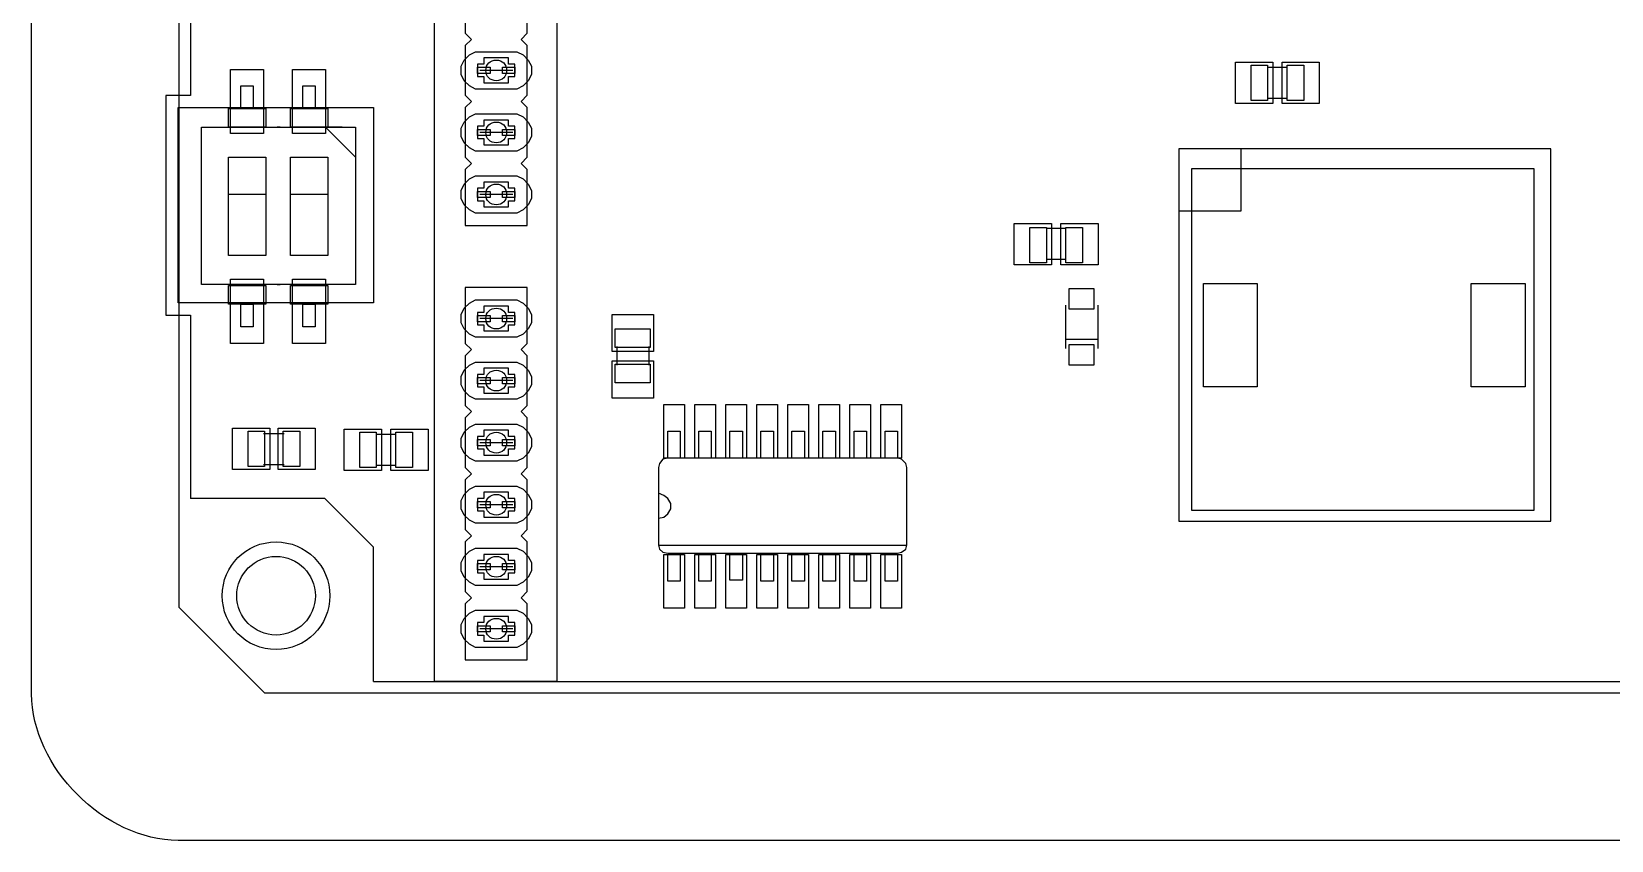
# Model space of a CAD drawing. Extents: x 69 to 170, y 48 to 122.
# Drawn here: x 68.8 to 120.5, y 48 to 74.5 of the extents above; entities that cross this region are included whole.
import ezdxf

# ---------------------------------------------------------------- set-up
doc = ezdxf.new("R2010")
doc.units = 0
for name, color, linetype in [('holes1', 7, 'CONTINUOUS'), ('outline1', 7, 'CONTINUOUS'), ('ref', 7, 'CONTINUOUS'), ('ROB-L-P-2-D', 7, 'CONTINUOUS'), ('ROB-L-P-3--4-D', 7, 'CONTINUOUS'), ('ROB-L-P-5-D', 7, 'CONTINUOUS')]:
    doc.layers.add(name, color=color, linetype=linetype)

msp = doc.modelspace()

# ---------------------------------------------------------------- linework, layer by layer
at = {"layer": 'holes1', "color": 7}
msp.add_line((78.094143, 56.013988), (78.094143, 56.013988), dxfattribs=at)
for points in [[(75.518687, 56.013988), (75.518687, 56.725769), (76.094438, 57.301805), (76.805863, 57.301805)], [(76.805863, 57.301805), (77.517281, 57.301805), (78.094143, 56.725766), (78.094143, 56.013988)], [(76.805863, 54.725059), (76.094438, 54.725059), (75.518687, 55.302212), (75.518687, 56.013988)], [(78.094143, 56.013988), (78.094143, 55.302212), (77.517281, 54.725059), (76.805863, 54.725059)]]:
    msp.add_open_spline(points, degree=3, dxfattribs=at)
at = {"layer": 'outline1', "color": 7}
for p, q in [((68.799987, 52.799999), (68.799987, 87.999999)), ((165.599993, 48), (73.599985, 48))]:
    msp.add_line(p, q, dxfattribs=at)
msp.add_open_spline([(73.599985, 48), (71.199993, 48), (68.799992, 50.400001), (68.799987, 52.799999)], degree=3, dxfattribs=at)
at = {"layer": 'ref', "color": 3}
for p, q in [((73.62315, 113.993013), (73.62315, 55.641364)), ((83.003729, 76.062789), (83.003729, 74.436701)), ((85.035506, 74.436701), (85.035506, 76.062789)), ((83.003729, 74.436701), (83.206576, 74.233854)), ((83.206576, 74.233854), (83.003729, 74.031012)), ((83.003729, 74.031012), (83.003729, 72.404924)), ((84.832664, 74.233854), (85.035506, 74.436701)), ((85.035506, 74.031012), (84.832664, 74.233854)), ((85.035506, 72.404924), (85.035506, 74.031012)), ((82.868127, 73.353016), (82.969552, 73.556966)), ((82.868127, 73.353016), (82.969552, 73.556966)), ((82.969552, 73.556966), (83.139331, 73.725636)), ((82.969552, 73.556966), (83.139331, 73.725636)), ((83.139331, 73.725636), (83.342172, 73.827059)), ((83.139331, 73.725636), (83.342172, 73.827059)), ((83.342172, 73.827059), (84.697062, 73.827059)), ((83.342172, 73.827059), (84.697062, 73.827059)), ((84.425863, 73.624211), (83.613377, 73.624211)), ((83.613377, 73.624211), (83.613377, 73.421364)), ((84.425863, 73.421364), (84.425863, 73.624211)), ((84.697062, 73.827059), (84.899909, 73.725636)), ((84.697062, 73.827059), (84.899909, 73.725636)), ((84.899909, 73.725636), (85.069683, 73.556966)), ((84.899909, 73.725636), (85.069683, 73.556966)), ((85.069683, 73.556966), (85.171108, 73.353016)), ((85.069683, 73.556966), (85.171108, 73.353016)), ((108.233955, 73.488609), (109.453243, 73.488609)), ((108.233955, 72.133725), (108.233955, 73.488609)), ((109.453243, 73.488609), (109.453243, 72.133725)), ((109.758618, 73.488609), (110.977906, 73.488609)), ((109.758618, 72.133725), (109.758618, 73.488609)), ((110.977906, 73.488609), (110.977906, 72.133725)), ((75.316484, 73.251591), (76.400169, 73.251591)), ((75.316484, 71.152563), (75.316484, 73.251591)), ((76.400169, 73.251591), (76.400169, 71.152563)), ((77.348261, 73.251591), (78.431952, 73.251591)), ((77.348261, 71.152563), (77.348261, 73.251591)), ((78.431952, 73.251591), (78.431952, 71.152563)), ((82.868127, 73.08292), (82.868127, 73.353016)), ((82.868127, 73.08292), (82.868127, 73.353016)), ((82.969552, 72.87897), (82.868127, 73.08292)), ((82.969552, 72.87897), (82.868127, 73.08292)), ((83.613377, 73.421364), (83.410529, 73.421364)), ((83.410529, 73.421364), (83.410529, 73.014563)), ((83.410529, 73.319939), (83.816218, 73.319939)), ((83.410529, 73.115988), (83.410529, 73.319939)), ((83.816218, 73.115988), (83.410529, 73.115988)), ((83.410529, 73.014563), (83.613377, 73.014563)), ((84.56146, 73.217413), (83.477775, 73.217413)), ((83.613377, 73.014563), (83.613377, 72.811725)), ((83.816218, 73.319939), (83.816218, 73.115988)), ((84.223016, 73.319939), (84.629817, 73.319939)), ((84.223016, 73.115988), (84.223016, 73.319939)), ((84.629817, 73.115988), (84.223016, 73.115988)), ((84.358618, 73.217413), (84.358618, 73.217413)), ((84.629817, 73.421364), (84.425863, 73.421364)), ((84.425863, 72.811725), (84.425863, 73.014563)), ((84.425863, 73.014563), (84.629817, 73.014563)), ((84.629817, 73.014563), (84.629817, 73.421364)), ((84.629817, 73.319939), (84.629817, 73.115988)), ((85.171108, 73.08292), (85.069683, 72.87897)), ((85.171108, 73.08292), (85.069683, 72.87897)), ((85.171108, 73.353016), (85.171108, 73.08292)), ((85.171108, 73.353016), (85.171108, 73.08292)), ((108.742172, 73.387187), (109.284572, 73.387187)), ((108.742172, 72.236254), (108.742172, 73.387187)), ((109.284572, 73.387187), (109.284572, 72.236254)), ((109.284572, 73.319939), (109.927288, 73.319939)), ((109.927288, 73.387187), (110.469683, 73.387187)), ((109.927288, 72.236254), (109.927288, 73.387187)), ((110.469683, 73.387187), (110.469683, 72.236254)), ((75.654927, 72.7103), (76.060622, 72.7103)), ((75.654927, 71.965058), (75.654927, 72.7103)), ((76.060622, 72.7103), (76.060622, 71.965058)), ((77.68671, 72.7103), (78.093502, 72.7103)), ((77.68671, 71.965058), (77.68671, 72.7103)), ((78.093502, 72.7103), (78.093502, 71.965058)), ((83.139331, 72.7103), (82.969552, 72.87897)), ((83.139331, 72.7103), (82.969552, 72.87897)), ((83.342172, 72.607771), (83.139331, 72.7103)), ((83.342172, 72.607771), (83.139331, 72.7103)), ((84.697062, 72.607771), (83.342172, 72.607771)), ((84.697062, 72.607771), (83.342172, 72.607771)), ((83.613377, 72.811725), (84.425863, 72.811725)), ((84.899909, 72.7103), (84.697062, 72.607771)), ((84.899909, 72.7103), (84.697062, 72.607771)), ((85.069683, 72.87897), (84.899909, 72.7103)), ((85.069683, 72.87897), (84.899909, 72.7103)), ((75.248127, 71.965058), (76.467414, 71.965058)), ((75.248127, 71.35541), (75.248127, 71.965058)), ((76.060622, 71.965058), (75.654927, 71.965058)), ((76.467414, 71.965058), (76.467414, 71.35541)), ((77.279909, 71.965058), (78.499197, 71.965058)), ((77.279909, 71.35541), (77.279909, 71.965058)), ((78.093502, 71.965058), (77.68671, 71.965058)), ((78.499197, 71.965058), (78.499197, 71.35541)), ((83.003729, 72.404924), (83.206576, 72.202077)), ((83.206576, 72.202077), (83.003729, 71.999229)), ((83.003729, 71.999229), (83.003729, 70.373147)), ((84.832664, 72.202077), (85.035506, 72.404924)), ((85.035506, 71.999229), (84.832664, 72.202077)), ((85.035506, 70.373147), (85.035506, 71.999229)), ((109.453243, 72.133725), (108.233955, 72.133725)), ((109.284572, 72.236254), (108.742172, 72.236254)), ((109.284572, 72.303499), (109.927288, 72.303499)), ((110.977906, 72.133725), (109.758618, 72.133725)), ((110.469683, 72.236254), (109.927288, 72.236254)), ((82.868127, 71.32123), (82.969552, 71.52408)), ((82.868127, 71.32123), (82.969552, 71.52408)), ((82.969552, 71.52408), (83.139331, 71.693854)), ((82.969552, 71.52408), (83.139331, 71.693854)), ((83.139331, 71.693854), (83.342172, 71.795276)), ((83.139331, 71.693854), (83.342172, 71.795276)), ((83.342172, 71.795276), (84.697062, 71.795276)), ((83.342172, 71.795276), (84.697062, 71.795276)), ((84.425863, 71.592434), (83.613377, 71.592434)), ((83.613377, 71.592434), (83.613377, 71.389587)), ((84.425863, 71.389587), (84.425863, 71.592434)), ((84.697062, 71.795276), (84.899909, 71.693854)), ((84.697062, 71.795276), (84.899909, 71.693854)), ((84.899909, 71.693854), (85.069683, 71.52408)), ((84.899909, 71.693854), (85.069683, 71.52408)), ((85.069683, 71.52408), (85.171108, 71.32123)), ((85.069683, 71.52408), (85.171108, 71.32123)), ((74.367288, 66.207059), (74.367288, 71.35541)), ((74.367288, 71.35541), (74.808261, 71.35541)), ((74.367288, 71.35541), (79.414215, 71.35541)), ((76.467414, 71.35541), (75.248127, 71.35541)), ((76.400169, 71.152563), (75.316484, 71.152563)), ((76.94146, 71.35541), (76.840043, 71.35541)), ((78.499197, 71.35541), (77.279909, 71.35541)), ((78.431952, 71.152563), (77.348261, 71.152563)), ((78.973243, 71.35541), (78.431952, 71.35541)), ((78.431952, 71.35541), (79.414215, 71.35541)), ((79.414215, 70.373147), (78.431952, 71.35541)), ((79.414215, 71.35541), (79.414215, 66.207059)), ((82.868127, 71.050034), (82.868127, 71.32123)), ((82.868127, 71.050034), (82.868127, 71.32123)), ((82.969552, 70.847187), (82.868127, 71.050034)), ((82.969552, 70.847187), (82.868127, 71.050034)), ((83.613377, 71.389587), (83.410529, 71.389587)), ((83.410529, 71.389587), (83.410529, 70.982789)), ((83.410529, 71.287059), (83.816218, 71.287059)), ((83.410529, 71.084211), (83.410529, 71.287059)), ((83.816218, 71.084211), (83.410529, 71.084211)), ((83.410529, 70.982789), (83.613377, 70.982789)), ((84.56146, 71.185636), (83.477775, 71.185636)), ((83.613377, 70.982789), (83.613377, 70.779939)), ((83.816218, 71.287059), (83.816218, 71.084211)), ((84.223016, 71.287059), (84.629817, 71.287059)), ((84.223016, 71.084211), (84.223016, 71.287059)), ((84.629817, 71.084211), (84.223016, 71.084211)), ((84.358618, 71.185636), (84.358618, 71.185636)), ((84.629817, 71.389587), (84.425863, 71.389587)), ((84.425863, 70.779939), (84.425863, 70.982789)), ((84.425863, 70.982789), (84.629817, 70.982789)), ((84.629817, 70.982789), (84.629817, 71.389587)), ((84.629817, 71.287059), (84.629817, 71.084211)), ((85.171108, 71.050034), (85.069683, 70.847187)), ((85.171108, 71.050034), (85.069683, 70.847187)), ((85.171108, 71.32123), (85.171108, 71.050034)), ((85.171108, 71.32123), (85.171108, 71.050034)), ((83.139331, 70.677413), (82.969552, 70.847187)), ((83.139331, 70.677413), (82.969552, 70.847187)), ((83.342172, 70.575988), (83.139331, 70.677413)), ((83.342172, 70.575988), (83.139331, 70.677413)), ((84.697062, 70.575988), (83.342172, 70.575988)), ((84.697062, 70.575988), (83.342172, 70.575988)), ((83.613377, 70.779939), (84.425863, 70.779939)), ((84.899909, 70.677413), (84.697062, 70.575988)), ((84.899909, 70.677413), (84.697062, 70.575988)), ((85.069683, 70.847187), (84.899909, 70.677413)), ((85.069683, 70.847187), (84.899909, 70.677413)), ((106.371952, 70.644345), (106.371952, 68.612563)), ((108.403729, 70.644345), (106.371952, 70.644345)), ((118.563729, 70.644345), (108.403729, 70.644345)), ((108.403729, 70.644345), (108.403729, 68.612563)), ((118.563729, 58.452563), (118.563729, 70.644345)), ((75.248127, 67.156254), (75.248127, 70.373147)), ((75.248127, 70.373147), (76.467414, 70.373147)), ((75.248127, 70.373147), (76.467414, 70.373147)), ((75.248127, 69.153854), (75.248127, 70.373147)), ((76.467414, 70.373147), (76.467414, 67.156254)), ((76.467414, 70.373147), (76.467414, 69.153854)), ((77.279909, 67.156254), (77.279909, 70.373147)), ((77.279909, 70.373147), (78.499197, 70.373147)), ((77.279909, 70.373147), (78.499197, 70.373147)), ((77.279909, 69.153854), (77.279909, 70.373147)), ((78.499197, 70.373147), (78.499197, 67.156254)), ((78.499197, 70.373147), (78.499197, 69.153854)), ((83.003729, 70.373147), (83.206576, 70.1703)), ((83.206576, 70.1703), (83.003729, 69.966349)), ((83.003729, 69.966349), (83.003729, 68.137413)), ((84.832664, 70.1703), (85.035506, 70.373147)), ((85.035506, 69.966349), (84.832664, 70.1703)), ((85.035506, 68.137413), (85.035506, 69.966349)), ((82.868127, 69.289456), (82.969552, 69.492303)), ((82.868127, 69.289456), (82.969552, 69.492303)), ((82.969552, 69.492303), (83.139331, 69.662077)), ((82.969552, 69.492303), (83.139331, 69.662077)), ((83.139331, 69.662077), (83.342172, 69.763499)), ((83.139331, 69.662077), (83.342172, 69.763499)), ((83.342172, 69.763499), (84.697062, 69.763499)), ((83.342172, 69.763499), (84.697062, 69.763499)), ((83.613377, 69.356701), (83.410529, 69.356701)), ((83.410529, 69.356701), (83.410529, 68.951012)), ((84.425863, 69.560652), (83.613377, 69.560652)), ((83.613377, 69.560652), (83.613377, 69.356701)), ((84.425863, 69.356701), (84.425863, 69.560652)), ((84.629817, 69.356701), (84.425863, 69.356701)), ((84.629817, 68.951012), (84.629817, 69.356701)), ((84.697062, 69.763499), (84.899909, 69.662077)), ((84.697062, 69.763499), (84.899909, 69.662077)), ((84.899909, 69.662077), (85.069683, 69.492303)), ((84.899909, 69.662077), (85.069683, 69.492303)), ((85.069683, 69.492303), (85.171108, 69.289456)), ((85.069683, 69.492303), (85.171108, 69.289456)), ((76.467414, 69.153854), (75.248127, 69.153854)), ((78.499197, 69.153854), (77.279909, 69.153854)), ((82.868127, 69.018257), (82.868127, 69.289456)), ((82.868127, 69.018257), (82.868127, 69.289456)), ((82.969552, 68.81541), (82.868127, 69.018257)), ((82.969552, 68.81541), (82.868127, 69.018257)), ((83.410529, 69.255276), (83.816218, 69.255276)), ((83.410529, 69.052434), (83.410529, 69.255276)), ((83.816218, 69.052434), (83.410529, 69.052434)), ((83.410529, 68.951012), (83.613377, 68.951012)), ((84.56146, 69.153854), (83.477775, 69.153854)), ((83.613377, 68.951012), (83.613377, 68.747059)), ((83.816218, 69.255276), (83.816218, 69.052434)), ((84.223016, 69.255276), (84.629817, 69.255276)), ((84.223016, 69.052434), (84.223016, 69.255276)), ((84.629817, 69.052434), (84.223016, 69.052434)), ((84.358618, 69.153854), (84.358618, 69.153854)), ((84.425863, 68.747059), (84.425863, 68.951012)), ((84.425863, 68.951012), (84.629817, 68.951012)), ((84.629817, 69.255276), (84.629817, 69.052434)), ((85.171108, 69.018257), (85.069683, 68.81541)), ((85.171108, 69.018257), (85.069683, 68.81541)), ((85.171108, 69.289456), (85.171108, 69.018257)), ((85.171108, 69.289456), (85.171108, 69.018257)), ((83.139331, 68.645636), (82.969552, 68.81541)), ((83.139331, 68.645636), (82.969552, 68.81541)), ((83.342172, 68.544211), (83.139331, 68.645636)), ((83.342172, 68.544211), (83.139331, 68.645636)), ((84.697062, 68.544211), (83.342172, 68.544211)), ((84.697062, 68.544211), (83.342172, 68.544211)), ((83.613377, 68.747059), (84.425863, 68.747059)), ((84.899909, 68.645636), (84.697062, 68.544211)), ((84.899909, 68.645636), (84.697062, 68.544211)), ((85.069683, 68.81541), (84.899909, 68.645636)), ((85.069683, 68.81541), (84.899909, 68.645636)), ((106.371952, 68.612563), (106.371952, 58.452563)), ((108.403729, 68.612563), (106.371952, 68.612563)), ((83.003729, 68.137413), (85.035506, 68.137413)), ((100.986576, 68.205768), (102.205863, 68.205768)), ((100.986576, 66.850878), (100.986576, 68.205768)), ((101.494793, 68.070166), (102.037196, 68.070166)), ((101.494793, 66.919229), (101.494793, 68.070166)), ((102.037196, 68.070166), (102.037196, 66.919229)), ((102.679909, 68.035988), (102.037196, 68.035988)), ((102.205863, 68.205768), (102.205863, 66.850878)), ((102.511239, 68.205768), (103.730529, 68.205768)), ((102.511239, 66.850878), (102.511239, 68.205768)), ((102.679909, 68.070166), (103.222304, 68.070166)), ((102.679909, 66.919229), (102.679909, 68.070166)), ((103.222304, 68.070166), (103.222304, 66.919229)), ((103.730529, 68.205768), (103.730529, 66.850878)), ((76.467414, 67.156254), (75.248127, 67.156254)), ((78.499197, 67.156254), (77.279909, 67.156254)), ((102.205863, 66.850878), (100.986576, 66.850878)), ((102.037196, 66.919229), (101.494793, 66.919229)), ((102.679909, 67.020652), (102.037196, 67.020652)), ((103.730529, 66.850878), (102.511239, 66.850878)), ((103.222304, 66.919229), (102.679909, 66.919229)), ((75.316484, 66.376832), (76.400169, 66.376832)), ((75.316484, 64.276701), (75.316484, 66.376832)), ((76.400169, 66.376832), (76.400169, 64.276701)), ((77.348261, 66.376832), (78.431952, 66.376832)), ((77.348261, 64.276701), (77.348261, 66.376832)), ((78.431952, 66.376832), (78.431952, 64.276701)), ((107.184441, 66.24123), (108.946123, 66.24123)), ((107.184441, 62.854563), (107.184441, 66.24123)), ((108.946123, 66.24123), (108.946123, 62.854563)), ((115.956484, 66.24123), (117.717062, 66.24123)), ((115.956484, 62.854563), (115.956484, 66.24123)), ((117.717062, 66.24123), (117.717062, 62.854563)), ((74.808261, 66.207059), (74.367288, 66.207059)), ((79.414215, 66.207059), (74.367288, 66.207059)), ((75.248127, 66.173985), (76.467414, 66.173985)), ((75.248127, 65.564345), (75.248127, 66.173985)), ((76.467414, 66.173985), (76.467414, 65.564345)), ((76.840043, 66.207059), (76.94146, 66.207059)), ((77.279909, 66.173985), (78.499197, 66.173985)), ((77.279909, 65.564345), (77.279909, 66.173985)), ((78.499197, 66.173985), (78.499197, 65.564345)), ((79.414215, 66.207059), (78.973243, 66.207059)), ((85.035506, 66.105636), (83.003729, 66.105636)), ((83.003729, 66.105636), (83.003729, 64.276701)), ((85.035506, 64.276701), (85.035506, 66.105636)), ((102.781334, 66.072563), (103.594927, 66.072563)), ((102.781334, 65.394563), (102.781334, 66.072563)), ((103.594927, 66.072563), (103.594927, 65.394563)), ((76.467414, 65.564345), (75.248127, 65.564345)), ((75.654927, 65.564345), (76.060622, 65.564345)), ((75.654927, 64.819101), (75.654927, 65.564345)), ((76.060622, 65.564345), (76.060622, 64.819101)), ((78.499197, 65.564345), (77.279909, 65.564345)), ((77.68671, 65.564345), (78.093502, 65.564345)), ((77.68671, 64.819101), (77.68671, 65.564345)), ((78.093502, 65.564345), (78.093502, 64.819101)), ((82.868127, 65.225896), (82.969552, 65.428743)), ((82.868127, 65.225896), (82.969552, 65.428743)), ((82.868127, 64.954698), (82.868127, 65.225896)), ((82.868127, 64.954698), (82.868127, 65.225896)), ((82.969552, 65.428743), (83.139331, 65.597413)), ((82.969552, 65.428743), (83.139331, 65.597413)), ((83.139331, 65.597413), (83.342172, 65.699939)), ((83.139331, 65.597413), (83.342172, 65.699939)), ((83.342172, 65.699939), (84.697062, 65.699939)), ((83.342172, 65.699939), (84.697062, 65.699939)), ((83.613377, 65.293147), (83.410529, 65.293147)), ((83.410529, 65.293147), (83.410529, 64.886349)), ((84.425863, 65.495988), (83.613377, 65.495988)), ((83.613377, 65.495988), (83.613377, 65.293147)), ((84.425863, 65.293147), (84.425863, 65.495988)), ((84.629817, 65.293147), (84.425863, 65.293147)), ((84.629817, 64.886349), (84.629817, 65.293147)), ((84.697062, 65.699939), (84.899909, 65.597413)), ((84.697062, 65.699939), (84.899909, 65.597413)), ((84.899909, 65.597413), (85.069683, 65.428743)), ((84.899909, 65.597413), (85.069683, 65.428743)), ((85.069683, 65.428743), (85.171108, 65.225896)), ((85.069683, 65.428743), (85.171108, 65.225896)), ((85.171108, 65.225896), (85.171108, 64.954698)), ((85.171108, 65.225896), (85.171108, 64.954698)), ((87.81253, 65.225896), (89.167414, 65.225896)), ((87.81253, 64.006606), (87.81253, 65.225896)), ((89.167414, 65.225896), (89.167414, 64.006606)), ((102.679909, 64.412303), (102.679909, 65.530166)), ((103.594927, 65.394563), (102.781334, 65.394563)), ((103.730529, 64.412303), (103.730529, 65.530166)), ((76.060622, 64.819101), (75.654927, 64.819101)), ((78.093502, 64.819101), (77.68671, 64.819101)), ((82.969552, 64.750747), (82.868127, 64.954698)), ((82.969552, 64.750747), (82.868127, 64.954698)), ((83.139331, 64.582077), (82.969552, 64.750747)), ((83.139331, 64.582077), (82.969552, 64.750747)), ((83.410529, 65.191725), (83.816218, 65.191725)), ((83.410529, 64.987771), (83.410529, 65.191725)), ((83.816218, 64.987771), (83.410529, 64.987771)), ((83.410529, 64.886349), (83.613377, 64.886349)), ((84.56146, 65.0903), (83.477775, 65.0903)), ((83.613377, 64.886349), (83.613377, 64.683499)), ((83.613377, 64.683499), (84.425863, 64.683499)), ((83.816218, 65.191725), (83.816218, 64.987771)), ((84.223016, 65.191725), (84.629817, 65.191725)), ((84.223016, 64.987771), (84.223016, 65.191725)), ((84.629817, 64.987771), (84.223016, 64.987771)), ((84.358618, 65.0903), (84.358618, 65.0903)), ((84.425863, 64.683499), (84.425863, 64.886349)), ((84.425863, 64.886349), (84.629817, 64.886349)), ((84.629817, 65.191725), (84.629817, 64.987771)), ((85.069683, 64.750747), (84.899909, 64.582077)), ((85.069683, 64.750747), (84.899909, 64.582077)), ((85.171108, 64.954698), (85.069683, 64.750747)), ((85.171108, 64.954698), (85.069683, 64.750747)), ((87.913955, 64.750747), (89.065997, 64.750747)), ((87.913955, 64.141104), (87.913955, 64.750747)), ((89.065997, 64.750747), (89.065997, 64.141104)), ((76.400169, 64.276701), (75.316484, 64.276701)), ((78.431952, 64.276701), (77.348261, 64.276701)), ((83.003729, 64.276701), (83.206576, 64.073854)), ((83.342172, 64.480652), (83.139331, 64.582077)), ((83.342172, 64.480652), (83.139331, 64.582077)), ((84.697062, 64.480652), (83.342172, 64.480652)), ((84.697062, 64.480652), (83.342172, 64.480652)), ((84.899909, 64.582077), (84.697062, 64.480652)), ((84.899909, 64.582077), (84.697062, 64.480652)), ((84.832664, 64.073854), (85.035506, 64.276701)), ((87.982304, 63.565636), (87.982304, 64.175276)), ((89.03182, 63.565636), (89.03182, 64.175276)), ((102.679909, 64.108031), (102.679909, 64.412303)), ((102.679909, 64.412303), (103.730529, 64.412303)), ((102.781334, 64.243633), (103.594927, 64.243633)), ((102.781334, 63.565636), (102.781334, 64.243633)), ((103.594927, 64.243633), (103.594927, 63.565636)), ((103.730529, 64.108031), (103.730529, 64.412303)), ((83.206576, 64.073854), (83.003729, 63.871012)), ((83.003729, 63.871012), (83.003729, 62.244924)), ((83.139331, 63.565636), (83.342172, 63.667059)), ((83.139331, 63.565636), (83.342172, 63.667059)), ((83.342172, 63.667059), (84.697062, 63.667059)), ((83.342172, 63.667059), (84.697062, 63.667059)), ((84.697062, 63.667059), (84.899909, 63.565636)), ((84.697062, 63.667059), (84.899909, 63.565636)), ((85.035506, 63.871012), (84.832664, 64.073854)), ((85.035506, 62.244924), (85.035506, 63.871012)), ((89.167414, 64.006606), (87.81253, 64.006606)), ((87.81253, 63.70123), (89.167414, 63.70123)), ((87.81253, 62.481943), (87.81253, 63.70123)), ((89.065997, 64.141104), (87.913955, 64.141104)), ((89.167414, 63.70123), (89.167414, 62.481943)), ((82.868127, 63.193016), (82.969552, 63.396966)), ((82.868127, 63.193016), (82.969552, 63.396966)), ((82.868127, 62.92292), (82.868127, 63.193016)), ((82.868127, 62.92292), (82.868127, 63.193016)), ((82.969552, 63.396966), (83.139331, 63.565636)), ((82.969552, 63.396966), (83.139331, 63.565636)), ((83.613377, 63.261364), (83.410529, 63.261364)), ((83.410529, 63.261364), (83.410529, 62.854563)), ((83.410529, 63.159939), (83.816218, 63.159939)), ((83.410529, 62.955988), (83.410529, 63.159939)), ((84.425863, 63.464211), (83.613377, 63.464211)), ((83.613377, 63.464211), (83.613377, 63.261364)), ((83.816218, 63.159939), (83.816218, 62.955988)), ((84.223016, 63.159939), (84.629817, 63.159939)), ((84.223016, 62.955988), (84.223016, 63.159939)), ((84.425863, 63.261364), (84.425863, 63.464211)), ((84.629817, 63.261364), (84.425863, 63.261364)), ((84.629817, 62.854563), (84.629817, 63.261364)), ((84.629817, 63.159939), (84.629817, 62.955988)), ((84.899909, 63.565636), (85.069683, 63.396966)), ((84.899909, 63.565636), (85.069683, 63.396966)), ((85.069683, 63.396966), (85.171108, 63.193016)), ((85.069683, 63.396966), (85.171108, 63.193016)), ((85.171108, 63.193016), (85.171108, 62.92292)), ((85.171108, 63.193016), (85.171108, 62.92292)), ((87.913955, 63.599814), (89.065997, 63.599814)), ((87.913955, 62.990166), (87.913955, 63.599814)), ((89.065997, 63.599814), (89.065997, 62.990166)), ((103.594927, 63.565636), (102.781334, 63.565636)), ((82.969552, 62.71897), (82.868127, 62.92292)), ((82.969552, 62.71897), (82.868127, 62.92292)), ((83.139331, 62.5503), (82.969552, 62.71897)), ((83.139331, 62.5503), (82.969552, 62.71897)), ((83.816218, 62.955988), (83.410529, 62.955988)), ((83.410529, 62.854563), (83.613377, 62.854563)), ((84.56146, 63.057413), (83.477775, 63.057413)), ((83.613377, 62.854563), (83.613377, 62.651725)), ((83.613377, 62.651725), (84.425863, 62.651725)), ((84.629817, 62.955988), (84.223016, 62.955988)), ((84.358618, 63.057413), (84.358618, 63.057413)), ((84.425863, 62.651725), (84.425863, 62.854563)), ((84.425863, 62.854563), (84.629817, 62.854563)), ((85.069683, 62.71897), (84.899909, 62.5503)), ((85.069683, 62.71897), (84.899909, 62.5503)), ((85.171108, 62.92292), (85.069683, 62.71897)), ((85.171108, 62.92292), (85.069683, 62.71897)), ((89.065997, 62.990166), (87.913955, 62.990166)), ((108.946123, 62.854563), (107.184441, 62.854563)), ((117.717062, 62.854563), (115.956484, 62.854563)), ((83.003729, 62.244924), (83.206576, 62.042077)), ((83.342172, 62.447771), (83.139331, 62.5503)), ((83.342172, 62.447771), (83.139331, 62.5503)), ((84.697062, 62.447771), (83.342172, 62.447771)), ((84.697062, 62.447771), (83.342172, 62.447771)), ((84.899909, 62.5503), (84.697062, 62.447771)), ((84.899909, 62.5503), (84.697062, 62.447771)), ((84.832664, 62.042077), (85.035506, 62.244924)), ((89.167414, 62.481943), (87.81253, 62.481943)), ((89.505863, 62.279101), (90.183863, 62.279101)), ((89.505863, 60.517413), (89.505863, 62.279101)), ((90.183863, 62.279101), (90.183863, 60.517413)), ((90.522304, 62.279101), (91.199197, 62.279101)), ((90.522304, 60.517413), (90.522304, 62.279101)), ((91.199197, 62.279101), (91.199197, 60.517413)), ((91.53764, 62.279101), (92.215637, 62.279101)), ((91.53764, 60.517413), (91.53764, 62.279101)), ((92.215637, 62.279101), (92.215637, 60.517413)), ((92.554081, 62.279101), (93.230974, 62.279101)), ((92.554081, 60.517413), (92.554081, 62.279101)), ((93.230974, 62.279101), (93.230974, 60.517413)), ((93.570529, 62.279101), (94.247414, 62.279101)), ((93.570529, 60.517413), (93.570529, 62.279101)), ((94.247414, 62.279101), (94.247414, 60.517413)), ((94.585863, 62.279101), (95.263863, 62.279101)), ((94.585863, 60.517413), (94.585863, 62.279101)), ((95.263863, 62.279101), (95.263863, 60.517413)), ((95.602304, 62.279101), (96.279197, 62.279101)), ((95.602304, 60.517413), (95.602304, 62.279101)), ((96.279197, 62.279101), (96.279197, 60.517413)), ((96.61764, 62.279101), (97.295637, 62.279101)), ((96.61764, 60.517413), (96.61764, 62.279101)), ((97.295637, 62.279101), (97.295637, 60.517413)), ((83.206576, 62.042077), (83.003729, 61.839229)), ((83.003729, 61.839229), (83.003729, 60.213147)), ((83.139331, 61.533854), (83.342172, 61.635276)), ((83.139331, 61.533854), (83.342172, 61.635276)), ((83.342172, 61.635276), (84.697062, 61.635276)), ((83.342172, 61.635276), (84.697062, 61.635276)), ((84.697062, 61.635276), (84.899909, 61.533854)), ((84.697062, 61.635276), (84.899909, 61.533854)), ((85.035506, 61.839229), (84.832664, 62.042077)), ((85.035506, 60.213147), (85.035506, 61.839229)), ((75.383729, 61.499682), (76.603016, 61.499682)), ((75.383729, 60.145896), (75.383729, 61.499682)), ((75.891952, 61.398257), (76.433243, 61.398257)), ((75.891952, 60.247318), (75.891952, 61.398257)), ((76.400169, 61.331012), (77.077062, 61.331012)), ((76.433243, 61.398257), (76.433243, 60.247318)), ((76.603016, 61.499682), (76.603016, 60.145896)), ((76.874215, 61.499682), (78.093502, 61.499682)), ((76.874215, 60.145896), (76.874215, 61.499682)), ((77.042885, 61.398257), (77.585285, 61.398257)), ((77.042885, 60.247318), (77.042885, 61.398257)), ((77.585285, 61.398257), (77.585285, 60.247318)), ((78.093502, 61.499682), (78.093502, 60.145896)), ((79.041594, 61.466606), (80.260881, 61.466606)), ((79.041594, 60.111725), (79.041594, 61.466606)), ((79.549817, 61.36408), (80.091108, 61.36408)), ((79.549817, 60.213147), (79.549817, 61.36408)), ((80.091108, 61.36408), (80.091108, 60.213147)), ((80.734927, 61.296832), (80.091108, 61.296832)), ((80.260881, 61.466606), (80.260881, 60.111725)), ((80.565154, 61.466606), (81.784441, 61.466606)), ((80.565154, 60.111725), (80.565154, 61.466606)), ((80.734927, 61.36408), (81.276218, 61.36408)), ((80.734927, 60.213147), (80.734927, 61.36408)), ((81.276218, 61.36408), (81.276218, 60.213147)), ((81.784441, 61.466606), (81.784441, 60.111725)), ((82.868127, 61.16123), (82.969552, 61.36408)), ((82.868127, 61.16123), (82.969552, 61.36408)), ((82.868127, 60.890034), (82.868127, 61.16123)), ((82.868127, 60.890034), (82.868127, 61.16123)), ((82.969552, 61.36408), (83.139331, 61.533854)), ((82.969552, 61.36408), (83.139331, 61.533854)), ((83.613377, 61.229587), (83.410529, 61.229587)), ((83.410529, 61.229587), (83.410529, 60.822789)), ((83.410529, 61.127059), (83.816218, 61.127059)), ((83.410529, 60.924211), (83.410529, 61.127059)), ((84.425863, 61.432434), (83.613377, 61.432434)), ((83.613377, 61.432434), (83.613377, 61.229587)), ((83.816218, 61.127059), (83.816218, 60.924211)), ((84.223016, 61.127059), (84.629817, 61.127059)), ((84.223016, 60.924211), (84.223016, 61.127059)), ((84.425863, 61.229587), (84.425863, 61.432434)), ((84.629817, 61.229587), (84.425863, 61.229587)), ((84.629817, 60.822789), (84.629817, 61.229587)), ((84.629817, 61.127059), (84.629817, 60.924211)), ((84.899909, 61.533854), (85.069683, 61.36408)), ((84.899909, 61.533854), (85.069683, 61.36408)), ((85.069683, 61.36408), (85.171108, 61.16123)), ((85.069683, 61.36408), (85.171108, 61.16123)), ((85.171108, 61.16123), (85.171108, 60.890034)), ((85.171108, 61.16123), (85.171108, 60.890034)), ((89.64146, 61.398257), (90.048261, 61.398257)), ((89.64146, 60.517413), (89.64146, 61.398257)), ((90.048261, 61.398257), (90.048261, 60.517413)), ((90.657906, 61.398257), (91.063595, 61.398257)), ((90.657906, 60.517413), (90.657906, 61.398257)), ((91.063595, 61.398257), (91.063595, 60.517413)), ((91.673243, 61.398257), (92.080043, 61.398257)), ((91.673243, 60.517413), (91.673243, 61.398257)), ((92.080043, 61.398257), (92.080043, 60.517413)), ((92.689683, 61.398257), (93.096484, 61.398257)), ((92.689683, 60.517413), (92.689683, 61.398257)), ((93.096484, 61.398257), (93.096484, 60.517413)), ((93.706123, 61.398257), (94.11182, 61.398257)), ((93.706123, 60.517413), (93.706123, 61.398257)), ((94.11182, 61.398257), (94.11182, 60.517413)), ((94.72146, 61.398257), (95.128261, 61.398257)), ((94.72146, 60.517413), (94.72146, 61.398257)), ((95.128261, 61.398257), (95.128261, 60.517413)), ((95.737906, 61.398257), (96.143595, 61.398257)), ((95.737906, 60.517413), (95.737906, 61.398257)), ((96.143595, 61.398257), (96.143595, 60.517413)), ((96.753243, 61.398257), (97.160043, 61.398257)), ((96.753243, 60.517413), (96.753243, 61.398257)), ((97.160043, 61.398257), (97.160043, 60.517413)), ((82.969552, 60.687187), (82.868127, 60.890034)), ((82.969552, 60.687187), (82.868127, 60.890034)), ((83.139331, 60.517413), (82.969552, 60.687187)), ((83.139331, 60.517413), (82.969552, 60.687187)), ((83.816218, 60.924211), (83.410529, 60.924211)), ((83.410529, 60.822789), (83.613377, 60.822789)), ((84.56146, 61.025636), (83.477775, 61.025636)), ((83.613377, 60.822789), (83.613377, 60.619939)), ((83.613377, 60.619939), (84.425863, 60.619939)), ((84.629817, 60.924211), (84.223016, 60.924211)), ((84.358618, 61.025636), (84.358618, 61.025636)), ((84.425863, 60.619939), (84.425863, 60.822789)), ((84.425863, 60.822789), (84.629817, 60.822789)), ((85.069683, 60.687187), (84.899909, 60.517413)), ((85.069683, 60.687187), (84.899909, 60.517413)), ((85.171108, 60.890034), (85.069683, 60.687187)), ((85.171108, 60.890034), (85.069683, 60.687187)), ((76.603016, 60.145896), (75.383729, 60.145896)), ((76.433243, 60.247318), (75.891952, 60.247318)), ((76.400169, 60.314563), (77.077062, 60.314563)), ((78.093502, 60.145896), (76.874215, 60.145896)), ((77.585285, 60.247318), (77.042885, 60.247318)), ((80.260881, 60.111725), (79.041594, 60.111725)), ((80.091108, 60.213147), (79.549817, 60.213147)), ((80.734927, 60.280392), (80.091108, 60.280392)), ((81.784441, 60.111725), (80.565154, 60.111725)), ((81.276218, 60.213147), (80.734927, 60.213147)), ((83.003729, 60.213147), (83.206576, 60.0103)), ((83.342172, 60.415988), (83.139331, 60.517413)), ((83.342172, 60.415988), (83.139331, 60.517413)), ((84.697062, 60.415988), (83.342172, 60.415988)), ((84.697062, 60.415988), (83.342172, 60.415988)), ((84.899909, 60.517413), (84.697062, 60.415988)), ((84.899909, 60.517413), (84.697062, 60.415988)), ((84.832664, 60.0103), (85.035506, 60.213147)), ((89.370261, 60.348743), (89.337196, 60.213147)), ((89.337196, 60.213147), (89.337196, 59.36648)), ((89.47279, 60.484345), (89.370261, 60.348743)), ((89.64146, 60.517413), (89.47279, 60.484345)), ((90.183863, 60.517413), (89.505863, 60.517413)), ((97.160043, 60.517413), (89.64146, 60.517413)), ((90.048261, 60.517413), (89.64146, 60.517413)), ((91.199197, 60.517413), (90.522304, 60.517413)), ((91.063595, 60.517413), (90.657906, 60.517413)), ((92.215637, 60.517413), (91.53764, 60.517413)), ((92.080043, 60.517413), (91.673243, 60.517413)), ((93.230974, 60.517413), (92.554081, 60.517413)), ((93.096484, 60.517413), (92.689683, 60.517413)), ((94.247414, 60.517413), (93.570529, 60.517413)), ((94.11182, 60.517413), (93.706123, 60.517413)), ((95.263863, 60.517413), (94.585863, 60.517413)), ((95.128261, 60.517413), (94.72146, 60.517413)), ((96.279197, 60.517413), (95.602304, 60.517413)), ((96.143595, 60.517413), (95.737906, 60.517413)), ((97.295637, 60.517413), (96.61764, 60.517413)), ((97.160043, 60.517413), (96.753243, 60.517413)), ((97.295637, 60.484345), (97.160043, 60.517413)), ((97.431239, 60.348743), (97.295637, 60.484345)), ((97.464307, 60.213147), (97.431239, 60.348743)), ((97.464307, 57.673147), (97.464307, 60.213147)), ((83.206576, 60.0103), (83.003729, 59.806349)), ((83.003729, 59.806349), (83.003729, 58.181364)), ((83.139331, 59.502077), (83.342172, 59.603499)), ((83.139331, 59.502077), (83.342172, 59.603499)), ((83.342172, 59.603499), (84.697062, 59.603499)), ((83.342172, 59.603499), (84.697062, 59.603499)), ((84.697062, 59.603499), (84.899909, 59.502077)), ((84.697062, 59.603499), (84.899909, 59.502077)), ((85.035506, 59.806349), (84.832664, 60.0103)), ((85.035506, 58.181364), (85.035506, 59.806349)), ((82.868127, 59.129456), (82.969552, 59.332303)), ((82.868127, 59.129456), (82.969552, 59.332303)), ((82.868127, 58.858257), (82.868127, 59.129456)), ((82.868127, 58.858257), (82.868127, 59.129456)), ((82.969552, 59.332303), (83.139331, 59.502077)), ((82.969552, 59.332303), (83.139331, 59.502077)), ((83.613377, 59.196701), (83.410529, 59.196701)), ((83.410529, 59.196701), (83.410529, 58.791012)), ((83.410529, 59.095276), (83.816218, 59.095276)), ((83.410529, 58.892434), (83.410529, 59.095276)), ((84.56146, 58.993854), (83.477775, 58.993854)), ((84.425863, 59.400652), (83.613377, 59.400652)), ((83.613377, 59.400652), (83.613377, 59.196701)), ((83.816218, 59.095276), (83.816218, 58.892434)), ((84.223016, 59.095276), (84.629817, 59.095276)), ((84.223016, 58.892434), (84.223016, 59.095276)), ((84.358618, 58.993854), (84.358618, 58.993854)), ((84.425863, 59.196701), (84.425863, 59.400652)), ((84.629817, 59.196701), (84.425863, 59.196701)), ((84.629817, 58.791012), (84.629817, 59.196701)), ((84.629817, 59.095276), (84.629817, 58.892434)), ((84.899909, 59.502077), (85.069683, 59.332303)), ((84.899909, 59.502077), (85.069683, 59.332303)), ((85.069683, 59.332303), (85.171108, 59.129456)), ((85.069683, 59.332303), (85.171108, 59.129456)), ((85.171108, 59.129456), (85.171108, 58.858257)), ((85.171108, 59.129456), (85.171108, 58.858257)), ((89.337196, 59.36648), (89.337196, 58.553985)), ((89.505863, 59.299229), (89.337196, 59.36648)), ((89.64146, 59.196701), (89.505863, 59.299229)), ((89.742885, 59.028031), (89.64146, 59.196701)), ((89.742885, 58.858257), (89.742885, 59.028031)), ((82.969552, 58.65541), (82.868127, 58.858257)), ((82.969552, 58.65541), (82.868127, 58.858257)), ((83.139331, 58.485636), (82.969552, 58.65541)), ((83.139331, 58.485636), (82.969552, 58.65541)), ((83.342172, 58.384211), (83.139331, 58.485636)), ((83.342172, 58.384211), (83.139331, 58.485636)), ((83.816218, 58.892434), (83.410529, 58.892434)), ((83.410529, 58.791012), (83.613377, 58.791012)), ((83.613377, 58.791012), (83.613377, 58.587059)), ((83.613377, 58.587059), (84.425863, 58.587059)), ((84.629817, 58.892434), (84.223016, 58.892434)), ((84.425863, 58.587059), (84.425863, 58.791012)), ((84.425863, 58.791012), (84.629817, 58.791012)), ((84.899909, 58.485636), (84.697062, 58.384211)), ((84.899909, 58.485636), (84.697062, 58.384211)), ((85.069683, 58.65541), (84.899909, 58.485636)), ((85.069683, 58.65541), (84.899909, 58.485636)), ((85.171108, 58.858257), (85.069683, 58.65541)), ((85.171108, 58.858257), (85.069683, 58.65541)), ((89.337196, 58.553985), (89.505863, 58.587059)), ((89.337196, 58.553985), (89.337196, 57.673147)), ((89.505863, 58.587059), (89.64146, 58.689587)), ((89.64146, 58.689587), (89.742885, 58.858257)), ((83.003729, 58.181364), (83.206576, 57.977413)), ((83.206576, 57.977413), (83.003729, 57.774563)), ((84.697062, 58.384211), (83.342172, 58.384211)), ((84.697062, 58.384211), (83.342172, 58.384211)), ((84.832664, 57.977413), (85.035506, 58.181364)), ((85.035506, 57.774563), (84.832664, 57.977413)), ((106.371952, 58.452563), (118.563729, 58.452563)), ((82.969552, 57.30052), (83.139331, 57.4703)), ((82.969552, 57.30052), (83.139331, 57.4703)), ((83.003729, 57.774563), (83.003729, 56.149587)), ((83.139331, 57.4703), (83.342172, 57.571725)), ((83.139331, 57.4703), (83.342172, 57.571725)), ((83.342172, 57.571725), (84.697062, 57.571725)), ((83.342172, 57.571725), (84.697062, 57.571725)), ((84.697062, 57.571725), (84.899909, 57.4703)), ((84.697062, 57.571725), (84.899909, 57.4703)), ((84.899909, 57.4703), (85.069683, 57.30052)), ((84.899909, 57.4703), (85.069683, 57.30052)), ((85.035506, 56.149587), (85.035506, 57.774563)), ((89.337196, 57.673147), (89.370261, 57.537545)), ((89.337196, 57.673147), (97.464307, 57.673147)), ((89.370261, 57.537545), (89.47279, 57.436123)), ((97.295637, 57.436123), (97.431239, 57.537545)), ((97.431239, 57.537545), (97.464307, 57.673147)), ((82.868127, 57.097679), (82.969552, 57.30052)), ((82.868127, 57.097679), (82.969552, 57.30052)), ((82.868127, 56.82648), (82.868127, 57.097679)), ((82.868127, 56.82648), (82.868127, 57.097679)), ((83.613377, 57.164924), (83.410529, 57.164924)), ((83.410529, 57.164924), (83.410529, 56.759229)), ((83.410529, 57.063499), (83.816218, 57.063499)), ((83.410529, 56.860652), (83.410529, 57.063499)), ((84.56146, 56.962077), (83.477775, 56.962077)), ((84.425863, 57.367771), (83.613377, 57.367771)), ((83.613377, 57.367771), (83.613377, 57.164924)), ((83.816218, 57.063499), (83.816218, 56.860652)), ((84.223016, 57.063499), (84.629817, 57.063499)), ((84.223016, 56.860652), (84.223016, 57.063499)), ((84.358618, 56.962077), (84.358618, 56.962077)), ((84.425863, 57.164924), (84.425863, 57.367771)), ((84.629817, 57.164924), (84.425863, 57.164924)), ((84.629817, 56.759229), (84.629817, 57.164924)), ((84.629817, 57.063499), (84.629817, 56.860652)), ((85.069683, 57.30052), (85.171108, 57.097679)), ((85.069683, 57.30052), (85.171108, 57.097679)), ((85.171108, 57.097679), (85.171108, 56.82648)), ((85.171108, 57.097679), (85.171108, 56.82648)), ((89.47279, 57.436123), (89.64146, 57.401943)), ((89.505863, 57.367771), (90.183863, 57.367771)), ((89.505863, 55.607187), (89.505863, 57.367771)), ((89.64146, 57.401943), (97.160043, 57.401943)), ((89.64146, 57.367771), (90.048261, 57.367771)), ((89.64146, 56.488031), (89.64146, 57.367771)), ((90.048261, 57.367771), (90.048261, 56.488031)), ((90.183863, 57.367771), (90.183863, 55.607187)), ((90.522304, 57.367771), (91.199197, 57.367771)), ((90.522304, 55.607187), (90.522304, 57.367771)), ((90.657906, 57.367771), (91.063595, 57.367771)), ((90.657906, 56.488031), (90.657906, 57.367771)), ((91.063595, 57.367771), (91.063595, 56.488031)), ((91.199197, 57.367771), (91.199197, 55.607187)), ((91.53764, 57.367771), (92.215637, 57.367771)), ((91.53764, 55.607187), (91.53764, 57.367771)), ((91.673243, 57.401943), (92.080043, 57.401943)), ((91.673243, 56.521104), (91.673243, 57.401943)), ((92.080043, 57.401943), (92.080043, 56.521104)), ((92.215637, 57.367771), (92.215637, 55.607187)), ((92.554081, 57.367771), (93.230974, 57.367771)), ((92.554081, 55.607187), (92.554081, 57.367771)), ((92.689683, 57.367771), (93.096484, 57.367771)), ((92.689683, 56.488031), (92.689683, 57.367771)), ((93.096484, 57.367771), (93.096484, 56.488031)), ((93.230974, 57.367771), (93.230974, 55.607187)), ((93.570529, 57.367771), (94.247414, 57.367771)), ((93.570529, 55.607187), (93.570529, 57.367771)), ((93.706123, 57.367771), (94.11182, 57.367771)), ((93.706123, 56.488031), (93.706123, 57.367771)), ((94.11182, 57.367771), (94.11182, 56.488031)), ((94.247414, 57.367771), (94.247414, 55.607187)), ((94.585863, 57.367771), (95.263863, 57.367771)), ((94.585863, 55.607187), (94.585863, 57.367771)), ((94.72146, 57.367771), (95.128261, 57.367771)), ((94.72146, 56.488031), (94.72146, 57.367771)), ((95.128261, 57.367771), (95.128261, 56.488031)), ((95.263863, 57.367771), (95.263863, 55.607187)), ((95.602304, 57.367771), (96.279197, 57.367771)), ((95.602304, 55.607187), (95.602304, 57.367771)), ((95.737906, 57.367771), (96.143595, 57.367771)), ((95.737906, 56.488031), (95.737906, 57.367771)), ((96.143595, 57.367771), (96.143595, 56.488031)), ((96.279197, 57.367771), (96.279197, 55.607187)), ((96.61764, 57.367771), (97.295637, 57.367771)), ((96.61764, 55.607187), (96.61764, 57.367771)), ((96.753243, 57.367771), (97.160043, 57.367771)), ((96.753243, 56.488031), (96.753243, 57.367771)), ((97.160043, 57.401943), (97.295637, 57.436123)), ((97.160043, 57.367771), (97.160043, 56.488031)), ((97.295637, 57.367771), (97.295637, 55.607187)), ((82.969552, 56.623633), (82.868127, 56.82648)), ((82.969552, 56.623633), (82.868127, 56.82648)), ((83.139331, 56.453854), (82.969552, 56.623633)), ((83.139331, 56.453854), (82.969552, 56.623633)), ((83.342172, 56.352434), (83.139331, 56.453854)), ((83.342172, 56.352434), (83.139331, 56.453854)), ((83.816218, 56.860652), (83.410529, 56.860652)), ((83.410529, 56.759229), (83.613377, 56.759229)), ((83.613377, 56.759229), (83.613377, 56.555276)), ((83.613377, 56.555276), (84.425863, 56.555276)), ((84.629817, 56.860652), (84.223016, 56.860652)), ((84.425863, 56.555276), (84.425863, 56.759229)), ((84.425863, 56.759229), (84.629817, 56.759229)), ((84.899909, 56.453854), (84.697062, 56.352434)), ((84.899909, 56.453854), (84.697062, 56.352434)), ((85.069683, 56.623633), (84.899909, 56.453854)), ((85.069683, 56.623633), (84.899909, 56.453854)), ((85.171108, 56.82648), (85.069683, 56.623633)), ((85.171108, 56.82648), (85.069683, 56.623633)), ((90.048261, 56.488031), (89.64146, 56.488031)), ((91.063595, 56.488031), (90.657906, 56.488031)), ((92.080043, 56.521104), (91.673243, 56.521104)), ((93.096484, 56.488031), (92.689683, 56.488031)), ((94.11182, 56.488031), (93.706123, 56.488031)), ((95.128261, 56.488031), (94.72146, 56.488031)), ((96.143595, 56.488031), (95.737906, 56.488031)), ((97.160043, 56.488031), (96.753243, 56.488031)), ((78.567548, 56.013985), (78.567548, 56.013985)), ((78.567548, 56.013985), (78.567548, 56.013985)), ((83.003729, 56.149587), (83.206576, 55.945636)), ((83.206576, 55.945636), (83.003729, 55.742789)), ((84.697062, 56.352434), (83.342172, 56.352434)), ((84.697062, 56.352434), (83.342172, 56.352434)), ((84.832664, 55.945636), (85.035506, 56.149587)), ((85.035506, 55.742789), (84.832664, 55.945636)), ((73.62315, 55.641364), (76.433243, 52.830166)), ((82.969552, 55.268743), (83.139331, 55.437413)), ((82.969552, 55.268743), (83.139331, 55.437413)), ((83.003729, 55.742789), (83.003729, 53.913854)), ((83.139331, 55.437413), (83.342172, 55.539939)), ((83.139331, 55.437413), (83.342172, 55.539939)), ((83.342172, 55.539939), (84.697062, 55.539939)), ((83.342172, 55.539939), (84.697062, 55.539939)), ((84.697062, 55.539939), (84.899909, 55.437413)), ((84.697062, 55.539939), (84.899909, 55.437413)), ((84.899909, 55.437413), (85.069683, 55.268743)), ((84.899909, 55.437413), (85.069683, 55.268743)), ((85.035506, 53.913854), (85.035506, 55.742789)), ((90.183863, 55.607187), (89.505863, 55.607187)), ((91.199197, 55.607187), (90.522304, 55.607187)), ((92.215637, 55.607187), (91.53764, 55.607187)), ((93.230974, 55.607187), (92.554081, 55.607187)), ((94.247414, 55.607187), (93.570529, 55.607187)), ((95.263863, 55.607187), (94.585863, 55.607187)), ((96.279197, 55.607187), (95.602304, 55.607187)), ((97.295637, 55.607187), (96.61764, 55.607187)), ((82.868127, 55.065896), (82.969552, 55.268743)), ((82.868127, 55.065896), (82.969552, 55.268743)), ((82.868127, 54.794698), (82.868127, 55.065896)), ((82.868127, 54.794698), (82.868127, 55.065896)), ((83.613377, 55.133147), (83.410529, 55.133147)), ((83.410529, 55.133147), (83.410529, 54.726349)), ((83.410529, 55.031725), (83.816218, 55.031725)), ((83.410529, 54.827771), (83.410529, 55.031725)), ((84.56146, 54.9303), (83.477775, 54.9303)), ((84.425863, 55.335988), (83.613377, 55.335988)), ((83.613377, 55.335988), (83.613377, 55.133147)), ((83.816218, 55.031725), (83.816218, 54.827771)), ((84.223016, 55.031725), (84.629817, 55.031725)), ((84.223016, 54.827771), (84.223016, 55.031725)), ((84.358618, 54.9303), (84.358618, 54.9303)), ((84.425863, 55.133147), (84.425863, 55.335988)), ((84.629817, 55.133147), (84.425863, 55.133147)), ((84.629817, 54.726349), (84.629817, 55.133147)), ((84.629817, 55.031725), (84.629817, 54.827771)), ((85.069683, 55.268743), (85.171108, 55.065896)), ((85.069683, 55.268743), (85.171108, 55.065896)), ((85.171108, 55.065896), (85.171108, 54.794698)), ((85.171108, 55.065896), (85.171108, 54.794698)), ((82.969552, 54.590747), (82.868127, 54.794698)), ((82.969552, 54.590747), (82.868127, 54.794698)), ((83.139331, 54.422077), (82.969552, 54.590747)), ((83.139331, 54.422077), (82.969552, 54.590747)), ((83.342172, 54.320652), (83.139331, 54.422077)), ((83.342172, 54.320652), (83.139331, 54.422077)), ((83.816218, 54.827771), (83.410529, 54.827771)), ((83.410529, 54.726349), (83.613377, 54.726349)), ((83.613377, 54.726349), (83.613377, 54.523499)), ((83.613377, 54.523499), (84.425863, 54.523499)), ((84.629817, 54.827771), (84.223016, 54.827771)), ((84.425863, 54.523499), (84.425863, 54.726349)), ((84.425863, 54.726349), (84.629817, 54.726349)), ((84.899909, 54.422077), (84.697062, 54.320652)), ((84.899909, 54.422077), (84.697062, 54.320652)), ((85.069683, 54.590747), (84.899909, 54.422077)), ((85.069683, 54.590747), (84.899909, 54.422077)), ((85.171108, 54.794698), (85.069683, 54.590747)), ((85.171108, 54.794698), (85.069683, 54.590747)), ((83.003729, 53.913854), (85.035506, 53.913854)), ((84.697062, 54.320652), (83.342172, 54.320652)), ((84.697062, 54.320652), (83.342172, 54.320652)), ((76.433243, 52.830166), (162.760169, 52.830166))]:
    msp.add_line(p, q, dxfattribs=at)
for points in [[(83.680622, 73.217413), (83.680622, 73.421364), (83.816218, 73.556966), (84.020169, 73.556966)], [(84.020169, 73.556966), (84.223016, 73.556966), (84.358618, 73.421364), (84.358618, 73.217413)], [(84.020169, 72.87897), (83.816218, 72.87897), (83.680622, 73.014563), (83.680622, 73.217413)], [(84.358618, 73.217413), (84.358618, 73.014563), (84.223016, 72.87897), (84.020169, 72.87897)], [(83.680622, 71.185636), (83.680622, 71.389587), (83.816218, 71.52408), (84.020169, 71.52408)], [(84.020169, 71.52408), (84.223016, 71.52408), (84.358618, 71.389587), (84.358618, 71.185636)], [(84.020169, 70.847187), (83.816218, 70.847187), (83.680622, 70.982789), (83.680622, 71.185636)], [(84.358618, 71.185636), (84.358618, 70.982789), (84.223016, 70.847187), (84.020169, 70.847187)], [(83.680622, 69.153854), (83.680622, 69.356701), (83.816218, 69.492303), (84.020169, 69.492303)], [(84.020169, 69.492303), (84.223016, 69.492303), (84.358618, 69.356701), (84.358618, 69.153854)], [(84.020169, 68.81541), (83.816218, 68.81541), (83.680622, 68.951012), (83.680622, 69.153854)], [(84.358618, 69.153854), (84.358618, 68.951012), (84.223016, 68.81541), (84.020169, 68.81541)], [(83.680622, 65.0903), (83.680622, 65.293147), (83.816218, 65.428743), (84.020169, 65.428743)], [(84.020169, 65.428743), (84.223016, 65.428743), (84.358618, 65.293147), (84.358618, 65.0903)], [(84.020169, 64.750747), (83.816218, 64.750747), (83.680622, 64.886349), (83.680622, 65.0903)], [(84.358618, 65.0903), (84.358618, 64.886349), (84.223016, 64.750747), (84.020169, 64.750747)], [(83.680622, 63.057413), (83.680622, 63.261364), (83.816218, 63.396966), (84.020169, 63.396966)], [(84.020169, 63.396966), (84.223016, 63.396966), (84.358618, 63.261364), (84.358618, 63.057413)], [(84.020169, 62.71897), (83.816218, 62.71897), (83.680622, 62.854563), (83.680622, 63.057413)], [(84.358618, 63.057413), (84.358618, 62.854563), (84.223016, 62.71897), (84.020169, 62.71897)], [(83.680622, 61.025636), (83.680622, 61.229587), (83.816218, 61.36408), (84.020169, 61.36408)], [(84.020169, 61.36408), (84.223016, 61.36408), (84.358618, 61.229587), (84.358618, 61.025636)], [(84.020169, 60.687187), (83.816218, 60.687187), (83.680622, 60.822789), (83.680622, 61.025636)], [(84.358618, 61.025636), (84.358618, 60.822789), (84.223016, 60.687187), (84.020169, 60.687187)], [(83.680622, 58.993854), (83.680622, 59.196701), (83.816218, 59.332303), (84.020169, 59.332303)], [(84.020169, 58.65541), (83.816218, 58.65541), (83.680622, 58.791012), (83.680622, 58.993854)], [(84.020169, 59.332303), (84.223016, 59.332303), (84.358618, 59.196701), (84.358618, 58.993854)], [(84.358618, 58.993854), (84.358618, 58.791012), (84.223016, 58.65541), (84.020169, 58.65541)], [(75.045285, 56.013985), (75.045285, 56.996254), (75.823595, 57.774563), (76.805863, 57.774563)], [(75.045285, 56.013985), (75.045285, 56.996254), (75.823595, 57.774563), (76.805863, 57.774563)], [(76.805863, 57.774563), (77.788127, 57.774563), (78.567548, 56.996254), (78.567548, 56.013985)], [(76.805863, 57.774563), (77.788127, 57.774563), (78.567548, 56.996254), (78.567548, 56.013985)], [(83.680622, 56.962077), (83.680622, 57.164924), (83.816218, 57.30052), (84.020169, 57.30052)], [(84.020169, 56.623633), (83.816218, 56.623633), (83.680622, 56.759229), (83.680622, 56.962077)], [(84.020169, 57.30052), (84.223016, 57.30052), (84.358618, 57.164924), (84.358618, 56.962077)], [(84.358618, 56.962077), (84.358618, 56.759229), (84.223016, 56.623633), (84.020169, 56.623633)], [(76.805863, 54.252303), (75.823595, 54.252303), (75.045285, 55.031725), (75.045285, 56.013985)], [(76.805863, 54.252303), (75.823595, 54.252303), (75.045285, 55.031725), (75.045285, 56.013985)], [(78.567548, 56.013985), (78.567548, 55.031725), (77.788127, 54.252303), (76.805863, 54.252303)], [(78.567548, 56.013985), (78.567548, 55.031725), (77.788127, 54.252303), (76.805863, 54.252303)], [(83.680622, 54.9303), (83.680622, 55.133147), (83.816218, 55.268743), (84.020169, 55.268743)], [(84.020169, 54.590747), (83.816218, 54.590747), (83.680622, 54.726349), (83.680622, 54.9303)], [(84.020169, 55.268743), (84.223016, 55.268743), (84.358618, 55.133147), (84.358618, 54.9303)], [(84.358618, 54.9303), (84.358618, 54.726349), (84.223016, 54.590747), (84.020169, 54.590747)]]:
    msp.add_open_spline(points, degree=3, dxfattribs=at)
at = {"layer": 'ROB-L-P-2-D', "color": 7}
for p, q in [((82, 53.200001), (82, 85.200002)), ((86, 85.200002), (86, 53.200001)), ((86, 53.200001), (82, 53.200001))]:
    msp.add_line(p, q, dxfattribs=at)
at = {"layer": 'ROB-L-P-3--4-D', "color": 7}
for p, q in [((73.999996, 90.000001), (73.999996, 72.399999)), ((73.999996, 72.399999), (73.199995, 72.399999)), ((73.199995, 72.399999), (73.199995, 65.199999)), ((73.199995, 65.199999), (73.999996, 65.199999)), ((73.999996, 65.199999), (73.999996, 59.2)), ((78.399993, 59.2), (73.999996, 59.2)), ((79.999992, 57.600001), (78.399993, 59.2)), ((79.999995, 53.200001), (79.999992, 57.600001)), ((79.999995, 53.200001), (159.200006, 53.200001))]:
    msp.add_line(p, q, dxfattribs=at)
at = {"layer": 'ROB-L-P-5-D', "color": 7}
for p, q in [((82, 53.200001), (82, 85.200002)), ((86, 85.200002), (86, 53.200001)), ((73.599997, 72), (79.999998, 72)), ((73.599997, 65.599999), (73.599997, 72)), ((79.999998, 72), (79.999998, 65.599999)), ((106.799992, 69.999998), (117.999993, 69.999998)), ((106.799992, 58.799998), (106.799992, 69.999998)), ((117.999993, 69.999998), (117.999993, 58.799998)), ((79.999998, 65.599999), (73.599997, 65.599999)), ((117.999993, 58.799998), (106.799992, 58.799998)), ((86, 53.200001), (82, 53.200001))]:
    msp.add_line(p, q, dxfattribs=at)

doc.saveas('drawing.dxf')
